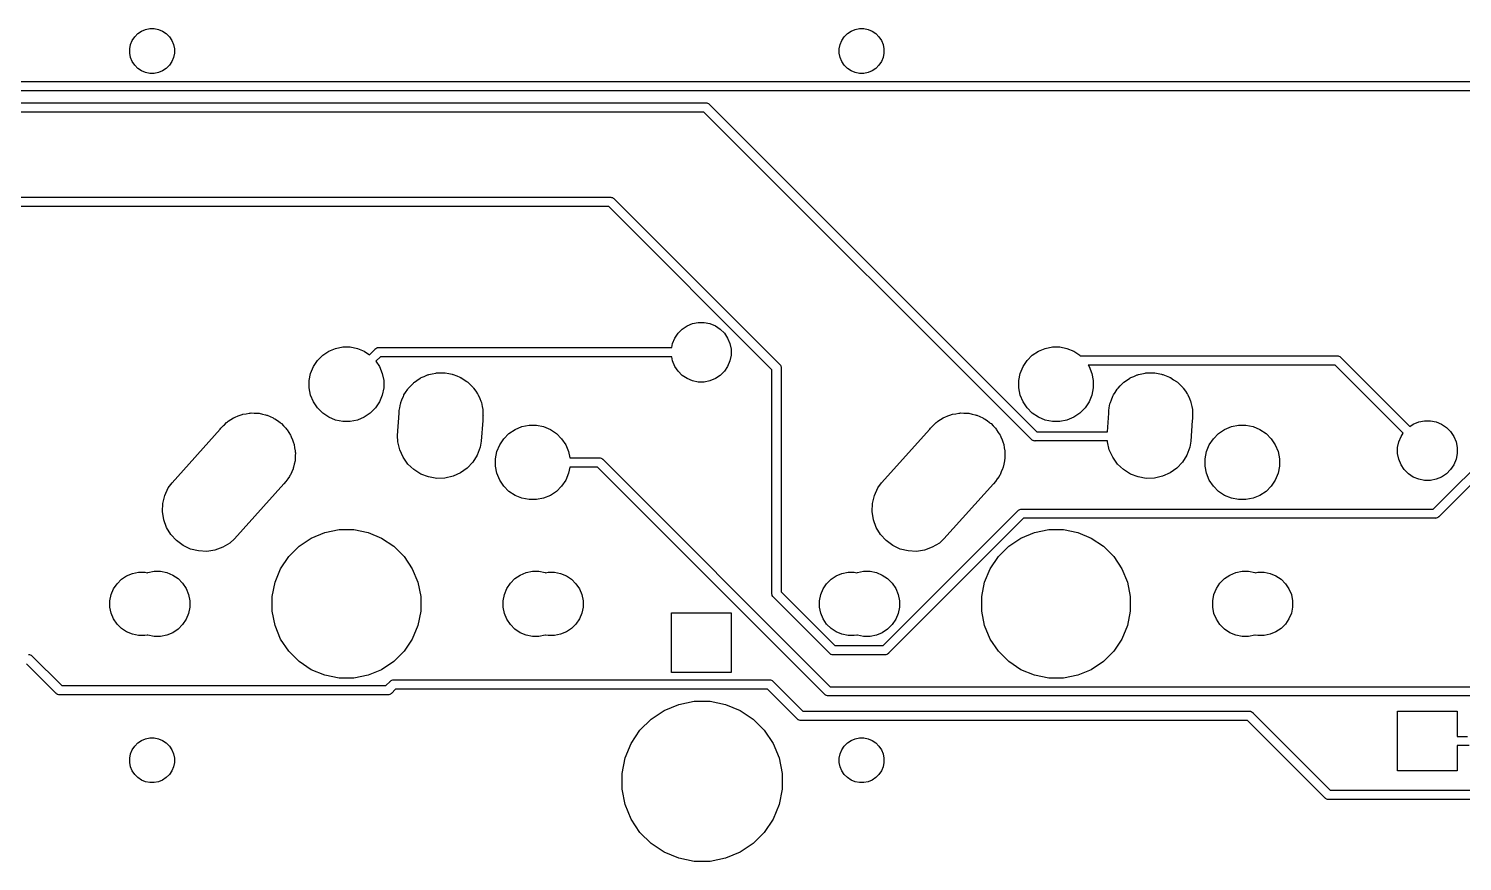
# Model space of a CAD drawing. Extents: x 53 to 306, y -113 to -55.
# Drawn here: x 186.73 to 225.22, y -111.69 to -89.33 of the extents above; entities that cross this region are included whole.
import ezdxf

# ---------------------------------------------------------------- set-up
doc = ezdxf.new("R2010")
doc.units = 0
doc.layers.add('BLACK', color=7, linetype='CONTINUOUS')

msp = doc.modelspace()

# ---------------------------------------------------------------- linework, layer by layer
at = {"layer": 'BLACK', "linetype": 'CONTINUOUS'}
for p, q in [((189.465, -89.75), (189.51, -89.6408)), ((189.51, -89.6408), (189.576, -89.5425)), ((189.576, -89.5425), (189.66, -89.459)), ((189.66, -89.459), (189.758, -89.3933)), ((189.758, -89.3933), (189.867, -89.3481)), ((189.867, -89.3481), (189.983, -89.325)), ((189.983, -89.325), (190.101, -89.325)), ((190.101, -89.325), (190.217, -89.3481)), ((190.217, -89.3481), (190.326, -89.3933)), ((190.326, -89.3933), (190.424, -89.459)), ((190.424, -89.459), (190.508, -89.5425)), ((190.508, -89.5425), (190.574, -89.6408)), ((190.574, -89.6408), (190.619, -89.75)), ((208.515, -89.75), (208.56, -89.6408)), ((208.56, -89.6408), (208.626, -89.5425)), ((208.626, -89.5425), (208.71, -89.459)), ((208.71, -89.459), (208.808, -89.3933)), ((208.808, -89.3933), (208.917, -89.3481)), ((208.917, -89.3481), (209.033, -89.325)), ((209.033, -89.325), (209.151, -89.325)), ((209.151, -89.325), (209.267, -89.3481)), ((209.267, -89.3481), (209.376, -89.3933)), ((209.376, -89.3933), (209.474, -89.459)), ((209.474, -89.459), (209.558, -89.5425)), ((209.558, -89.5425), (209.624, -89.6408)), ((209.624, -89.6408), (209.669, -89.75)), ((189.442, -89.8659), (189.465, -89.75)), ((189.442, -89.9841), (189.442, -89.8659)), ((189.465, -90.1), (189.442, -89.9841)), ((190.619, -89.75), (190.642, -89.8659)), ((190.642, -89.9841), (190.619, -90.1)), ((190.642, -89.8659), (190.642, -89.9841)), ((208.492, -89.8659), (208.515, -89.75)), ((208.492, -89.9841), (208.492, -89.8659)), ((208.515, -90.1), (208.492, -89.9841)), ((209.669, -89.75), (209.692, -89.8659)), ((209.692, -89.9841), (209.669, -90.1)), ((209.692, -89.8659), (209.692, -89.9841)), ((189.51, -90.2092), (189.465, -90.1)), ((189.576, -90.3075), (189.51, -90.2092)), ((189.66, -90.391), (189.576, -90.3075)), ((189.758, -90.4567), (189.66, -90.391)), ((190.424, -90.391), (190.326, -90.4567)), ((190.508, -90.3075), (190.424, -90.391)), ((190.574, -90.2092), (190.508, -90.3075)), ((190.619, -90.1), (190.574, -90.2092)), ((208.56, -90.2092), (208.515, -90.1)), ((208.626, -90.3075), (208.56, -90.2092)), ((208.71, -90.391), (208.626, -90.3075)), ((208.808, -90.4567), (208.71, -90.391)), ((209.474, -90.391), (209.376, -90.4567)), ((209.558, -90.3075), (209.474, -90.391)), ((209.624, -90.2092), (209.558, -90.3075)), ((209.669, -90.1), (209.624, -90.2092)), ((112.585, -90.7436), (238.955, -90.7436)), ((189.867, -90.5019), (189.758, -90.4567)), ((189.983, -90.525), (189.867, -90.5019)), ((190.101, -90.525), (189.983, -90.525)), ((190.217, -90.5019), (190.101, -90.525)), ((190.326, -90.4567), (190.217, -90.5019)), ((208.917, -90.5019), (208.808, -90.4567)), ((209.033, -90.525), (208.917, -90.5019)), ((209.151, -90.525), (209.033, -90.525)), ((209.267, -90.5019), (209.151, -90.525)), ((209.376, -90.4567), (209.267, -90.5019)), ((239.001, -90.9936), (112.54, -90.9936)), ((111.154, -91.315), (204.902, -91.315)), ((204.857, -91.565), (111.154, -91.565)), ((213.651, -100.359), (204.857, -91.565)), ((204.902, -91.315), (204.909, -91.3144)), ((204.909, -91.3144), (204.915, -91.315)), ((204.915, -91.315), (204.915, -91.315)), ((204.915, -91.315), (204.933, -91.3168)), ((204.933, -91.3168), (204.957, -91.324)), ((204.957, -91.324), (204.978, -91.3356)), ((204.978, -91.3356), (204.997, -91.3512)), ((204.997, -91.3512), (205.001, -91.356)), ((205.001, -91.356), (213.795, -100.15)), ((111.154, -93.855), (202.346, -93.855)), ((202.346, -93.855), (202.353, -93.8544)), ((202.353, -93.8544), (202.359, -93.855)), ((202.359, -93.855), (202.359, -93.855)), ((202.359, -93.855), (202.377, -93.8568)), ((202.377, -93.8568), (202.401, -93.864)), ((202.401, -93.864), (202.422, -93.8756)), ((202.422, -93.8756), (202.441, -93.8912)), ((202.441, -93.8912), (202.445, -93.896)), ((202.445, -93.896), (206.894, -98.3442)), ((202.301, -94.105), (111.154, -94.105)), ((206.685, -98.4887), (202.301, -94.105)), ((204.276, -97.3946), (204.407, -97.307)), ((204.407, -97.307), (204.553, -97.2467)), ((204.553, -97.2467), (204.707, -97.216)), ((204.707, -97.216), (204.865, -97.216)), ((204.865, -97.216), (205.019, -97.2467)), ((205.019, -97.2467), (205.165, -97.307)), ((205.165, -97.307), (205.296, -97.3946)), ((204.017, -97.7826), (204.077, -97.6371)), ((204.077, -97.6371), (204.165, -97.506)), ((204.165, -97.506), (204.276, -97.3946)), ((205.296, -97.3946), (205.407, -97.506)), ((205.407, -97.506), (205.495, -97.6371)), ((205.495, -97.6371), (205.555, -97.7826)), ((194.485, -98.2375), (194.625, -98.0982)), ((194.625, -98.0982), (194.788, -97.9888)), ((194.788, -97.9888), (194.97, -97.9134)), ((194.97, -97.9134), (195.164, -97.875)), ((195.164, -97.875), (195.36, -97.875)), ((195.36, -97.875), (195.554, -97.9134)), ((195.554, -97.9134), (195.736, -97.9888)), ((195.736, -97.9888), (195.877, -98.0832)), ((195.877, -98.0832), (196.028, -97.9319)), ((196.028, -97.9319), (196.032, -97.9272)), ((196.032, -97.9272), (196.037, -97.9233)), ((196.037, -97.9233), (196.051, -97.9116)), ((196.037, -97.9233), (196.037, -97.9233)), ((196.051, -97.9116), (196.073, -97.9)), ((196.051, -97.9116), (196.051, -97.9116)), ((196.051, -97.9116), (196.051, -97.9116)), ((196.173, -98.141), (196.054, -98.26)), ((196.073, -97.9), (196.096, -97.8928)), ((196.096, -97.8928), (196.115, -97.891)), ((196.115, -97.891), (196.121, -97.8904)), ((196.115, -97.891), (196.115, -97.891)), ((196.121, -97.8904), (196.127, -97.891)), ((196.127, -97.891), (203.995, -97.891)), ((203.995, -98.141), (196.173, -98.141)), ((203.995, -97.891), (204.017, -97.7826)), ((204.017, -98.2494), (203.995, -98.141)), ((205.555, -97.7826), (205.586, -97.9372)), ((205.586, -98.0948), (205.555, -98.2494)), ((205.586, -97.9372), (205.586, -98.0948)), ((213.535, -98.2375), (213.675, -98.0982)), ((213.675, -98.0982), (213.838, -97.9888)), ((213.838, -97.9888), (214.02, -97.9134)), ((214.02, -97.9134), (214.214, -97.875)), ((214.214, -97.875), (214.41, -97.875)), ((214.41, -97.875), (214.604, -97.9134)), ((214.604, -97.9134), (214.786, -97.9888)), ((214.786, -97.9888), (214.949, -98.0982)), ((214.949, -98.0982), (214.96, -98.1091)), ((214.96, -98.1091), (221.852, -98.1091)), ((221.852, -98.1091), (221.858, -98.1085)), ((221.858, -98.1085), (221.864, -98.1091)), ((221.864, -98.1091), (221.864, -98.1091)), ((221.864, -98.1091), (221.883, -98.1109)), ((221.883, -98.1109), (221.906, -98.1181)), ((221.906, -98.1181), (221.928, -98.1297)), ((221.928, -98.1297), (221.947, -98.1453)), ((221.947, -98.1453), (221.951, -98.1501)), ((194.3, -98.5833), (194.376, -98.4013)), ((194.376, -98.4013), (194.485, -98.2375)), ((196.054, -98.26), (196.148, -98.4013)), ((196.148, -98.4013), (196.224, -98.5833)), ((204.077, -98.3949), (204.017, -98.2494)), ((204.165, -98.526), (204.077, -98.3949)), ((204.276, -98.6374), (204.165, -98.526)), ((205.407, -98.526), (205.296, -98.6374)), ((205.495, -98.3949), (205.407, -98.526)), ((205.555, -98.2494), (205.495, -98.3949)), ((206.684, -104.497), (206.685, -98.4887)), ((206.894, -98.3442), (206.898, -98.3481)), ((206.898, -98.3481), (206.902, -98.3528)), ((206.902, -98.3528), (206.902, -98.3528)), ((206.902, -98.3528), (206.911, -98.3634)), ((206.911, -98.3634), (206.914, -98.3671)), ((206.914, -98.3671), (206.926, -98.3888)), ((206.926, -98.3888), (206.933, -98.4124)), ((206.933, -98.4124), (206.934, -98.4308)), ((206.934, -98.4308), (206.934, -98.4308)), ((206.934, -98.4308), (206.935, -98.4369)), ((206.935, -98.4369), (206.934, -98.443)), ((206.934, -98.443), (206.934, -104.452)), ((213.35, -98.5833), (213.426, -98.4013)), ((213.426, -98.4013), (213.535, -98.2375)), ((221.806, -98.3591), (215.17, -98.3591)), ((215.17, -98.3591), (215.198, -98.4013)), ((215.198, -98.4013), (215.274, -98.5833)), ((223.634, -100.187), (221.806, -98.3591)), ((221.951, -98.1501), (223.811, -100.01)), ((194.262, -98.7765), (194.3, -98.5833)), ((194.262, -98.9735), (194.262, -98.7765)), ((196.224, -98.5833), (196.262, -98.7765)), ((196.262, -98.7765), (196.262, -98.9735)), ((196.986, -98.9198), (197.058, -98.8431)), ((197.058, -98.8431), (197.074, -98.832)), ((197.074, -98.832), (197.085, -98.8212)), ((197.085, -98.8212), (197.155, -98.7744)), ((197.155, -98.7744), (197.239, -98.7145)), ((197.239, -98.7145), (197.256, -98.7068)), ((197.256, -98.7068), (197.269, -98.698)), ((197.269, -98.698), (197.349, -98.6649)), ((197.349, -98.6649), (197.441, -98.6236)), ((197.441, -98.6236), (197.459, -98.6195)), ((197.459, -98.6195), (197.474, -98.6132)), ((197.474, -98.6132), (197.562, -98.5958)), ((197.562, -98.5958), (197.657, -98.5738)), ((197.657, -98.5738), (197.675, -98.5733)), ((197.675, -98.5733), (197.691, -98.57)), ((197.691, -98.57), (197.784, -98.57)), ((197.784, -98.57), (197.878, -98.5671)), ((197.878, -98.5671), (197.895, -98.57)), ((197.895, -98.57), (197.913, -98.57)), ((197.913, -98.57), (198.006, -98.5886)), ((198.006, -98.5886), (198.097, -98.6038)), ((198.097, -98.6038), (198.113, -98.6097)), ((198.113, -98.6097), (198.13, -98.6132)), ((198.13, -98.6132), (198.221, -98.6509)), ((198.221, -98.6509), (198.304, -98.6824)), ((198.304, -98.6824), (198.318, -98.691)), ((198.318, -98.691), (198.335, -98.698)), ((198.335, -98.698), (198.419, -98.7542)), ((198.419, -98.7542), (198.492, -98.7999)), ((198.492, -98.7999), (198.503, -98.8107)), ((198.503, -98.8107), (198.519, -98.8212)), ((198.519, -98.8212), (198.592, -98.8944)), ((198.592, -98.8944), (198.653, -98.9518)), ((204.407, -98.725), (204.276, -98.6374)), ((204.553, -98.7853), (204.407, -98.725)), ((204.707, -98.816), (204.553, -98.7853)), ((204.865, -98.816), (204.707, -98.816)), ((205.019, -98.7853), (204.865, -98.816)), ((205.165, -98.725), (205.019, -98.7853)), ((205.296, -98.6374), (205.165, -98.725)), ((213.312, -98.7765), (213.35, -98.5833)), ((213.312, -98.9735), (213.312, -98.7765)), ((215.274, -98.5833), (215.312, -98.7765)), ((215.312, -98.7765), (215.312, -98.9735)), ((216.036, -98.9198), (216.108, -98.8431)), ((216.108, -98.8431), (216.124, -98.832)), ((216.124, -98.832), (216.135, -98.8212)), ((216.135, -98.8212), (216.205, -98.7744)), ((216.205, -98.7744), (216.289, -98.7145)), ((216.289, -98.7145), (216.306, -98.7068)), ((216.306, -98.7068), (216.319, -98.698)), ((216.319, -98.698), (216.399, -98.6649)), ((216.399, -98.6649), (216.491, -98.6236)), ((216.491, -98.6236), (216.509, -98.6195)), ((216.509, -98.6195), (216.524, -98.6132)), ((216.524, -98.6132), (216.612, -98.5958)), ((216.612, -98.5958), (216.707, -98.5738)), ((216.707, -98.5738), (216.725, -98.5733)), ((216.725, -98.5733), (216.741, -98.57)), ((216.741, -98.57), (216.834, -98.57)), ((216.834, -98.57), (216.928, -98.5671)), ((216.928, -98.5671), (216.945, -98.57)), ((216.945, -98.57), (216.963, -98.57)), ((216.963, -98.57), (217.056, -98.5886)), ((217.056, -98.5886), (217.147, -98.6038)), ((217.147, -98.6038), (217.163, -98.6097)), ((217.163, -98.6097), (217.18, -98.6132)), ((217.18, -98.6132), (217.271, -98.6509)), ((217.271, -98.6509), (217.354, -98.6824)), ((217.354, -98.6824), (217.368, -98.691)), ((217.368, -98.691), (217.385, -98.698)), ((217.385, -98.698), (217.469, -98.7542)), ((217.469, -98.7542), (217.542, -98.7999)), ((217.542, -98.7999), (217.553, -98.8107)), ((217.553, -98.8107), (217.569, -98.8212)), ((217.569, -98.8212), (217.642, -98.8944)), ((217.642, -98.8944), (217.703, -98.9518)), ((194.3, -99.1667), (194.262, -98.9735)), ((194.376, -99.3487), (194.3, -99.1667)), ((196.224, -99.1667), (196.148, -99.3487)), ((196.262, -98.9735), (196.224, -99.1667)), ((196.72, -99.3668), (196.751, -99.2936)), ((196.751, -99.2936), (196.789, -99.1923)), ((196.789, -99.1923), (196.799, -99.1756)), ((196.799, -99.1756), (196.805, -99.1621)), ((196.805, -99.1621), (196.85, -99.0952)), ((196.85, -99.0952), (196.907, -99.0045)), ((196.907, -99.0045), (196.92, -98.9903)), ((196.92, -98.9903), (196.928, -98.9779)), ((196.928, -98.9779), (196.986, -98.9198)), ((198.653, -98.9518), (198.662, -98.9643)), ((198.662, -98.9643), (198.676, -98.9779)), ((198.676, -98.9779), (198.735, -99.0657)), ((198.735, -99.0657), (198.782, -99.1323)), ((198.782, -99.1323), (198.788, -99.1459)), ((198.788, -99.1459), (198.799, -99.1621)), ((198.799, -99.1621), (198.84, -99.2613)), ((198.84, -99.2613), (198.873, -99.3344)), ((213.35, -99.1667), (213.312, -98.9735)), ((213.426, -99.3487), (213.35, -99.1667)), ((215.274, -99.1667), (215.198, -99.3487)), ((215.312, -98.9735), (215.274, -99.1667)), ((215.77, -99.3668), (215.801, -99.2936)), ((215.801, -99.2936), (215.839, -99.1923)), ((215.839, -99.1923), (215.849, -99.1756)), ((215.849, -99.1756), (215.855, -99.1621)), ((215.855, -99.1621), (215.9, -99.0952)), ((215.9, -99.0952), (215.957, -99.0045)), ((215.957, -99.0045), (215.97, -98.9903)), ((215.97, -98.9903), (215.978, -98.9779)), ((215.978, -98.9779), (216.036, -98.9198)), ((217.703, -98.9518), (217.712, -98.9643)), ((217.712, -98.9643), (217.726, -98.9779)), ((217.726, -98.9779), (217.785, -99.0657)), ((217.785, -99.0657), (217.832, -99.1323)), ((217.832, -99.1323), (217.838, -99.1459)), ((217.838, -99.1459), (217.849, -99.1621)), ((217.849, -99.1621), (217.89, -99.2613)), ((217.89, -99.2613), (217.923, -99.3344)), ((224.44, -102.227), (227.465, -99.2024)), ((192.458, -99.6884), (192.482, -99.6798)), ((192.482, -99.6798), (192.567, -99.6667)), ((192.567, -99.6667), (192.651, -99.65)), ((192.651, -99.65), (192.676, -99.65)), ((192.676, -99.65), (192.701, -99.6462)), ((192.701, -99.6462), (192.787, -99.65)), ((192.787, -99.65), (192.873, -99.65)), ((192.873, -99.65), (192.897, -99.6549)), ((192.897, -99.6549), (192.922, -99.656)), ((192.922, -99.656), (193.006, -99.6765)), ((193.006, -99.6765), (193.09, -99.6932)), ((194.485, -99.5125), (194.376, -99.3487)), ((194.625, -99.6518), (194.485, -99.5125)), ((194.788, -99.7612), (194.625, -99.6518)), ((195.899, -99.6518), (195.736, -99.7612)), ((196.039, -99.5125), (195.899, -99.6518)), ((196.148, -99.3487), (196.039, -99.5125)), ((196.636, -100.254), (196.677, -99.65)), ((196.677, -99.5842), (196.692, -99.507)), ((196.677, -99.65), (196.677, -99.5842)), ((196.692, -99.507), (196.71, -99.3995)), ((196.71, -99.3995), (196.717, -99.381)), ((196.717, -99.381), (196.72, -99.3668)), ((198.873, -99.3344), (198.876, -99.3486)), ((198.876, -99.3486), (198.884, -99.3668)), ((198.884, -99.3668), (198.905, -99.4732)), ((198.905, -99.4732), (198.923, -99.5503)), ((198.923, -99.5503), (198.923, -99.5647)), ((198.923, -99.5647), (198.927, -99.5842)), ((198.927, -99.5842), (198.927, -99.6933)), ((211.508, -99.6884), (211.532, -99.6798)), ((211.532, -99.6798), (211.617, -99.6667)), ((211.617, -99.6667), (211.701, -99.65)), ((211.701, -99.65), (211.726, -99.65)), ((211.726, -99.65), (211.751, -99.6462)), ((211.751, -99.6462), (211.837, -99.65)), ((211.837, -99.65), (211.923, -99.65)), ((211.923, -99.65), (211.947, -99.6549)), ((211.947, -99.6549), (211.972, -99.656)), ((211.972, -99.656), (212.056, -99.6765)), ((212.056, -99.6765), (212.14, -99.6932)), ((213.535, -99.5125), (213.426, -99.3487)), ((213.675, -99.6518), (213.535, -99.5125)), ((213.838, -99.7612), (213.675, -99.6518)), ((214.949, -99.6518), (214.786, -99.7612)), ((215.089, -99.5125), (214.949, -99.6518)), ((215.198, -99.3487), (215.089, -99.5125)), ((215.693, -100.15), (215.727, -99.65)), ((215.727, -99.5842), (215.742, -99.507)), ((215.727, -99.65), (215.727, -99.5842)), ((215.742, -99.507), (215.76, -99.3995)), ((215.76, -99.3995), (215.767, -99.381)), ((215.767, -99.381), (215.77, -99.3668)), ((217.923, -99.3344), (217.926, -99.3486)), ((217.926, -99.3486), (217.934, -99.3668)), ((217.934, -99.3668), (217.955, -99.4732)), ((217.955, -99.4732), (217.973, -99.5503)), ((217.973, -99.5503), (217.973, -99.5647)), ((217.973, -99.5647), (217.977, -99.5842)), ((217.977, -99.5842), (217.977, -99.6933)), ((227.61, -99.4115), (224.585, -102.436)), ((191.871, -100.083), (191.888, -100.058)), ((191.888, -100.058), (191.945, -100.001)), ((191.945, -100.001), (191.962, -99.9825)), ((191.962, -99.9825), (191.984, -99.9618)), ((191.984, -99.9618), (192.045, -99.9012)), ((192.045, -99.9012), (192.066, -99.8873)), ((192.066, -99.8873), (192.084, -99.8704)), ((192.084, -99.8704), (192.158, -99.8257)), ((192.158, -99.8257), (192.229, -99.778)), ((192.229, -99.778), (192.252, -99.7685)), ((192.252, -99.7685), (192.274, -99.7555)), ((192.274, -99.7555), (192.355, -99.7261)), ((192.355, -99.7261), (192.434, -99.6932)), ((192.434, -99.6932), (192.458, -99.6884)), ((193.09, -99.6932), (193.113, -99.7028)), ((193.113, -99.7028), (193.137, -99.7087)), ((193.137, -99.7087), (193.215, -99.7451)), ((193.215, -99.7451), (193.295, -99.778)), ((193.295, -99.778), (193.316, -99.7919)), ((193.316, -99.7919), (193.338, -99.8025)), ((193.338, -99.8025), (193.408, -99.8534)), ((193.408, -99.8534), (193.479, -99.9012)), ((193.479, -99.9012), (193.497, -99.9188)), ((193.497, -99.9188), (193.517, -99.9336)), ((193.517, -99.9336), (193.575, -99.997)), ((193.575, -99.997), (193.636, -100.058)), ((193.636, -100.058), (193.65, -100.079)), ((194.97, -99.8366), (194.788, -99.7612)), ((195.164, -99.875), (194.97, -99.8366)), ((195.36, -99.875), (195.164, -99.875)), ((195.554, -99.8366), (195.36, -99.875)), ((195.736, -99.7612), (195.554, -99.8366)), ((198.919, -99.8471), (198.881, -100.407)), ((198.927, -99.8058), (198.919, -99.8471)), ((198.927, -99.6933), (198.928, -99.7163)), ((198.928, -99.7163), (198.927, -99.7265)), ((198.927, -99.7265), (198.927, -99.8058)), ((199.788, -100.089), (199.97, -100.013)), ((199.97, -100.013), (200.164, -99.975)), ((200.164, -99.975), (200.36, -99.975)), ((200.36, -99.975), (200.554, -100.013)), ((200.554, -100.013), (200.736, -100.089)), ((210.921, -100.083), (210.938, -100.058)), ((210.938, -100.058), (210.995, -100.001)), ((210.995, -100.001), (211.012, -99.9825)), ((211.012, -99.9825), (211.034, -99.9618)), ((211.034, -99.9618), (211.095, -99.9012)), ((211.095, -99.9012), (211.116, -99.8873)), ((211.116, -99.8873), (211.134, -99.8704)), ((211.134, -99.8704), (211.208, -99.8257)), ((211.208, -99.8257), (211.279, -99.778)), ((211.279, -99.778), (211.302, -99.7685)), ((211.302, -99.7685), (211.324, -99.7555)), ((211.324, -99.7555), (211.405, -99.7261)), ((211.405, -99.7261), (211.484, -99.6932)), ((211.484, -99.6932), (211.508, -99.6884)), ((212.14, -99.6932), (212.163, -99.7028)), ((212.163, -99.7028), (212.187, -99.7087)), ((212.187, -99.7087), (212.265, -99.7451)), ((212.265, -99.7451), (212.345, -99.778)), ((212.345, -99.778), (212.366, -99.7919)), ((212.366, -99.7919), (212.388, -99.8025)), ((212.388, -99.8025), (212.458, -99.8534)), ((212.458, -99.8534), (212.529, -99.9012)), ((212.529, -99.9012), (212.547, -99.9188)), ((212.547, -99.9188), (212.567, -99.9336)), ((212.567, -99.9336), (212.625, -99.997)), ((212.625, -99.997), (212.686, -100.058)), ((212.686, -100.058), (212.7, -100.079)), ((214.02, -99.8366), (213.838, -99.7612)), ((214.214, -99.875), (214.02, -99.8366)), ((214.41, -99.875), (214.214, -99.875)), ((214.604, -99.8366), (214.41, -99.875)), ((214.786, -99.7612), (214.604, -99.8366)), ((217.969, -99.8471), (217.931, -100.407)), ((217.977, -99.8058), (217.969, -99.8471)), ((217.977, -99.6933), (217.978, -99.7163)), ((217.978, -99.7163), (217.977, -99.7265)), ((217.977, -99.7265), (217.977, -99.8058)), ((218.838, -100.089), (219.02, -100.013)), ((219.02, -100.013), (219.214, -99.975)), ((219.214, -99.975), (219.41, -99.975)), ((219.41, -99.975), (219.604, -100.013)), ((219.604, -100.013), (219.786, -100.089)), ((223.811, -100.01), (223.903, -99.949)), ((223.903, -99.949), (224.049, -99.8887)), ((224.049, -99.8887), (224.203, -99.858)), ((224.203, -99.858), (224.361, -99.858)), ((224.361, -99.858), (224.515, -99.8887)), ((224.515, -99.8887), (224.661, -99.949)), ((224.661, -99.949), (224.792, -100.037)), ((224.792, -100.037), (224.903, -100.148)), ((190.578, -101.525), (191.871, -100.083)), ((193.65, -100.079), (193.667, -100.097)), ((193.667, -100.097), (193.711, -100.171)), ((193.711, -100.171), (193.759, -100.242)), ((193.759, -100.242), (193.769, -100.265)), ((193.769, -100.265), (193.781, -100.287)), ((193.781, -100.287), (193.811, -100.367)), ((193.811, -100.367), (193.844, -100.447)), ((193.844, -100.447), (193.849, -100.471)), ((196.641, -100.42), (196.636, -100.254)), ((196.691, -100.636), (196.641, -100.42)), ((198.881, -100.407), (198.853, -100.57)), ((199.376, -100.501), (199.485, -100.338)), ((199.485, -100.338), (199.625, -100.198)), ((199.625, -100.198), (199.788, -100.089)), ((200.736, -100.089), (200.899, -100.198)), ((200.899, -100.198), (201.039, -100.338)), ((201.039, -100.338), (201.148, -100.501)), ((209.628, -101.525), (210.921, -100.083)), ((212.7, -100.079), (212.717, -100.097)), ((212.717, -100.097), (212.761, -100.171)), ((212.761, -100.171), (212.809, -100.242)), ((212.809, -100.242), (212.819, -100.265)), ((212.819, -100.265), (212.831, -100.287)), ((212.831, -100.287), (212.861, -100.367)), ((212.861, -100.367), (212.894, -100.447)), ((212.894, -100.447), (212.899, -100.471)), ((213.655, -100.364), (213.651, -100.359)), ((213.66, -100.368), (213.655, -100.364)), ((213.674, -100.379), (213.66, -100.368)), ((213.691, -100.389), (213.674, -100.379)), ((213.696, -100.391), (213.691, -100.389)), ((213.719, -100.398), (213.696, -100.391)), ((213.737, -100.4), (213.719, -100.398)), ((213.744, -100.401), (213.737, -100.4)), ((213.737, -100.4), (213.737, -100.4)), ((213.75, -100.4), (213.744, -100.401)), ((215.69, -100.4), (213.75, -100.4)), ((213.795, -100.15), (215.693, -100.15)), ((215.691, -100.42), (215.69, -100.4)), ((215.741, -100.636), (215.691, -100.42)), ((217.931, -100.407), (217.903, -100.57)), ((218.426, -100.501), (218.535, -100.338)), ((218.535, -100.338), (218.675, -100.198)), ((218.675, -100.198), (218.838, -100.089)), ((219.786, -100.089), (219.949, -100.198)), ((219.949, -100.198), (220.089, -100.338)), ((220.089, -100.338), (220.198, -100.501)), ((223.482, -100.579), (223.513, -100.425)), ((223.513, -100.425), (223.573, -100.279)), ((223.573, -100.279), (223.634, -100.187)), ((224.903, -100.148), (224.991, -100.279)), ((224.991, -100.279), (225.051, -100.425)), ((225.051, -100.425), (225.082, -100.579)), ((193.849, -100.471), (193.857, -100.495)), ((193.857, -100.495), (193.87, -100.58)), ((193.87, -100.58), (193.887, -100.664)), ((193.887, -100.664), (193.887, -100.689)), ((193.887, -100.689), (193.891, -100.714)), ((193.891, -100.714), (193.887, -100.8)), ((193.887, -100.8), (193.887, -100.886)), ((196.782, -100.838), (196.691, -100.636)), ((196.91, -101.018), (196.782, -100.838)), ((198.775, -100.778), (198.657, -100.966)), ((198.853, -100.57), (198.775, -100.778)), ((199.262, -100.877), (199.3, -100.683)), ((199.3, -100.683), (199.376, -100.501)), ((201.148, -100.501), (201.224, -100.683)), ((201.224, -100.683), (201.257, -100.85)), ((212.899, -100.471), (212.907, -100.495)), ((212.907, -100.495), (212.92, -100.58)), ((212.92, -100.58), (212.937, -100.664)), ((212.937, -100.664), (212.937, -100.689)), ((212.937, -100.689), (212.941, -100.714)), ((212.941, -100.714), (212.937, -100.8)), ((212.937, -100.8), (212.937, -100.886)), ((215.832, -100.838), (215.741, -100.636)), ((215.96, -101.018), (215.832, -100.838)), ((217.825, -100.778), (217.707, -100.966)), ((217.903, -100.57), (217.825, -100.778)), ((218.312, -100.877), (218.35, -100.683)), ((218.35, -100.683), (218.426, -100.501)), ((220.198, -100.501), (220.274, -100.683)), ((220.274, -100.683), (220.312, -100.877)), ((223.482, -100.737), (223.482, -100.579)), ((223.513, -100.891), (223.482, -100.737)), ((225.082, -100.737), (225.051, -100.891)), ((225.082, -100.579), (225.082, -100.737)), ((193.828, -101.15), (193.792, -101.228)), ((193.834, -101.126), (193.828, -101.15)), ((193.844, -101.103), (193.834, -101.126)), ((193.861, -101.019), (193.844, -101.103)), ((193.881, -100.935), (193.861, -101.019)), ((193.882, -100.91), (193.881, -100.935)), ((193.887, -100.886), (193.882, -100.91)), ((197.071, -101.17), (196.91, -101.018)), ((197.259, -101.288), (197.071, -101.17)), ((198.505, -101.127), (198.325, -101.255)), ((198.657, -100.966), (198.505, -101.127)), ((199.262, -101.073), (199.262, -100.877)), ((199.3, -101.267), (199.262, -101.073)), ((201.257, -101.1), (201.224, -101.267)), ((201.257, -100.85), (202.042, -100.85)), ((201.997, -101.1), (201.257, -101.1)), ((208.104, -107.208), (201.997, -101.1)), ((202.042, -100.85), (202.048, -100.849)), ((202.048, -100.849), (202.055, -100.85)), ((202.055, -100.85), (202.055, -100.85)), ((202.055, -100.85), (202.073, -100.852)), ((202.073, -100.852), (202.097, -100.859)), ((202.097, -100.859), (202.118, -100.871)), ((202.118, -100.871), (202.137, -100.886)), ((202.137, -100.886), (202.141, -100.891)), ((202.141, -100.891), (208.249, -106.999)), ((212.878, -101.15), (212.842, -101.228)), ((212.884, -101.126), (212.878, -101.15)), ((212.894, -101.103), (212.884, -101.126)), ((212.911, -101.019), (212.894, -101.103)), ((212.931, -100.935), (212.911, -101.019)), ((212.932, -100.91), (212.931, -100.935)), ((212.937, -100.886), (212.932, -100.91)), ((216.121, -101.17), (215.96, -101.018)), ((216.309, -101.288), (216.121, -101.17)), ((217.555, -101.127), (217.375, -101.255)), ((217.707, -100.966), (217.555, -101.127)), ((218.312, -101.073), (218.312, -100.877)), ((218.35, -101.267), (218.312, -101.073)), ((220.312, -101.073), (220.274, -101.267)), ((220.312, -100.877), (220.312, -101.073)), ((223.573, -101.037), (223.513, -100.891)), ((223.661, -101.168), (223.573, -101.037)), ((223.772, -101.279), (223.661, -101.168)), ((224.903, -101.168), (224.792, -101.279)), ((224.991, -101.037), (224.903, -101.168)), ((225.051, -100.891), (224.991, -101.037)), ((190.479, -101.659), (190.578, -101.525)), ((193.579, -101.549), (192.252, -103.027)), ((193.636, -101.492), (193.579, -101.549)), ((193.684, -101.42), (193.636, -101.492)), ((193.735, -101.351), (193.684, -101.42)), ((193.745, -101.329), (193.735, -101.351)), ((193.759, -101.308), (193.745, -101.329)), ((193.792, -101.228), (193.759, -101.308)), ((197.467, -101.366), (197.259, -101.288)), ((197.685, -101.403), (197.467, -101.366)), ((197.907, -101.396), (197.685, -101.403)), ((198.123, -101.346), (197.907, -101.396)), ((198.325, -101.255), (198.123, -101.346)), ((199.376, -101.449), (199.3, -101.267)), ((199.485, -101.612), (199.376, -101.449)), ((201.148, -101.449), (201.039, -101.612)), ((201.224, -101.267), (201.148, -101.449)), ((209.529, -101.659), (209.628, -101.525)), ((212.629, -101.549), (211.302, -103.027)), ((212.686, -101.492), (212.629, -101.549)), ((212.734, -101.42), (212.686, -101.492)), ((212.785, -101.351), (212.734, -101.42)), ((212.795, -101.329), (212.785, -101.351)), ((212.809, -101.308), (212.795, -101.329)), ((212.842, -101.228), (212.809, -101.308)), ((216.517, -101.366), (216.309, -101.288)), ((216.735, -101.403), (216.517, -101.366)), ((216.957, -101.396), (216.735, -101.403)), ((217.173, -101.346), (216.957, -101.396)), ((217.375, -101.255), (217.173, -101.346)), ((218.426, -101.449), (218.35, -101.267)), ((218.535, -101.612), (218.426, -101.449)), ((220.198, -101.449), (220.089, -101.612)), ((220.274, -101.267), (220.198, -101.449)), ((223.903, -101.367), (223.772, -101.279)), ((224.049, -101.427), (223.903, -101.367)), ((224.203, -101.458), (224.049, -101.427)), ((224.361, -101.458), (224.203, -101.458)), ((224.515, -101.427), (224.361, -101.458)), ((224.661, -101.367), (224.515, -101.427)), ((224.792, -101.279), (224.661, -101.367)), ((190.333, -102.075), (190.386, -101.86)), ((190.386, -101.86), (190.479, -101.659)), ((199.625, -101.752), (199.485, -101.612)), ((199.788, -101.861), (199.625, -101.752)), ((199.97, -101.937), (199.788, -101.861)), ((200.164, -101.975), (199.97, -101.937)), ((200.36, -101.975), (200.164, -101.975)), ((200.554, -101.937), (200.36, -101.975)), ((200.736, -101.861), (200.554, -101.937)), ((200.899, -101.752), (200.736, -101.861)), ((201.039, -101.612), (200.899, -101.752)), ((209.383, -102.075), (209.436, -101.86)), ((209.436, -101.86), (209.529, -101.659)), ((218.675, -101.752), (218.535, -101.612)), ((218.838, -101.861), (218.675, -101.752)), ((219.02, -101.937), (218.838, -101.861)), ((219.214, -101.975), (219.02, -101.937)), ((219.41, -101.975), (219.214, -101.975)), ((219.604, -101.937), (219.41, -101.975)), ((219.786, -101.861), (219.604, -101.937)), ((219.949, -101.752), (219.786, -101.861)), ((220.089, -101.612), (219.949, -101.752)), ((190.323, -102.296), (190.333, -102.075)), ((190.357, -102.515), (190.323, -102.296)), ((209.373, -102.296), (209.383, -102.075)), ((209.407, -102.515), (209.373, -102.296)), ((209.669, -105.894), (213.295, -102.268)), ((213.295, -102.268), (213.299, -102.263)), ((213.299, -102.263), (213.304, -102.26)), ((213.304, -102.26), (213.318, -102.248)), ((213.304, -102.26), (213.304, -102.26)), ((213.318, -102.248), (213.34, -102.236)), ((213.318, -102.248), (213.318, -102.248)), ((213.318, -102.248), (213.318, -102.248)), ((213.34, -102.236), (213.363, -102.229)), ((213.363, -102.229), (213.382, -102.227)), ((213.382, -102.227), (213.382, -102.227)), ((213.382, -102.227), (213.388, -102.227)), ((213.388, -102.227), (213.394, -102.227)), ((213.394, -102.227), (224.44, -102.227)), ((190.433, -102.723), (190.357, -102.515)), ((190.547, -102.913), (190.433, -102.723)), ((209.483, -102.723), (209.407, -102.515)), ((209.597, -102.913), (209.483, -102.723)), ((213.44, -102.477), (209.814, -106.103)), ((224.486, -102.477), (213.44, -102.477)), ((224.492, -102.478), (224.486, -102.477)), ((224.498, -102.477), (224.492, -102.478)), ((224.517, -102.475), (224.498, -102.477)), ((224.498, -102.477), (224.498, -102.477)), ((224.54, -102.468), (224.517, -102.475)), ((224.562, -102.457), (224.54, -102.468)), ((224.581, -102.441), (224.562, -102.457)), ((224.585, -102.436), (224.581, -102.441)), ((190.697, -103.076), (190.547, -102.913)), ((190.876, -103.208), (190.697, -103.076)), ((192.13, -103.14), (191.94, -103.254)), ((192.252, -103.027), (192.13, -103.14)), ((193.991, -103.226), (194.318, -103.008)), ((194.318, -103.008), (194.68, -102.858)), ((194.68, -102.858), (195.066, -102.781)), ((195.066, -102.781), (195.458, -102.781)), ((195.458, -102.781), (195.844, -102.858)), ((195.844, -102.858), (196.206, -103.008)), ((196.206, -103.008), (196.533, -103.226)), ((209.747, -103.076), (209.597, -102.913)), ((209.926, -103.208), (209.747, -103.076)), ((211.18, -103.14), (210.99, -103.254)), ((211.302, -103.027), (211.18, -103.14)), ((213.041, -103.226), (213.368, -103.008)), ((213.368, -103.008), (213.73, -102.858)), ((213.73, -102.858), (214.116, -102.781)), ((214.116, -102.781), (214.508, -102.781)), ((214.508, -102.781), (214.894, -102.858)), ((214.894, -102.858), (215.256, -103.008)), ((215.256, -103.008), (215.583, -103.226)), ((191.077, -103.301), (190.876, -103.208)), ((191.292, -103.354), (191.077, -103.301)), ((191.513, -103.364), (191.292, -103.354)), ((191.732, -103.33), (191.513, -103.364)), ((191.94, -103.254), (191.732, -103.33)), ((193.495, -103.831), (193.713, -103.504)), ((193.713, -103.504), (193.991, -103.226)), ((196.533, -103.226), (196.811, -103.504)), ((196.811, -103.504), (197.029, -103.831)), ((210.127, -103.301), (209.926, -103.208)), ((210.342, -103.354), (210.127, -103.301)), ((210.563, -103.364), (210.342, -103.354)), ((210.782, -103.33), (210.563, -103.364)), ((210.99, -103.254), (210.782, -103.33)), ((212.545, -103.831), (212.763, -103.504)), ((212.763, -103.504), (213.041, -103.226)), ((215.583, -103.226), (215.861, -103.504)), ((215.861, -103.504), (216.079, -103.831)), ((189.927, -103.934), (190.096, -103.9)), ((190.096, -103.9), (190.268, -103.9)), ((190.268, -103.9), (190.437, -103.934)), ((193.345, -104.193), (193.495, -103.831)), ((197.029, -103.831), (197.179, -104.193)), ((200.087, -103.934), (200.256, -103.9)), ((200.256, -103.9), (200.428, -103.9)), ((200.428, -103.9), (200.597, -103.934)), ((208.977, -103.934), (209.146, -103.9)), ((209.146, -103.9), (209.318, -103.9)), ((209.318, -103.9), (209.487, -103.934)), ((212.395, -104.193), (212.545, -103.831)), ((216.079, -103.831), (216.229, -104.193)), ((219.137, -103.934), (219.306, -103.9)), ((219.306, -103.9), (219.478, -103.9)), ((219.478, -103.9), (219.647, -103.934)), ((189.009, -104.372), (189.102, -104.233)), ((189.102, -104.233), (189.22, -104.115)), ((189.22, -104.115), (189.359, -104.022)), ((189.359, -104.022), (189.514, -103.958)), ((189.514, -103.958), (189.678, -103.925)), ((189.678, -103.925), (189.846, -103.925)), ((189.846, -103.925), (189.915, -103.939)), ((189.915, -103.939), (189.927, -103.934)), ((190.437, -103.934), (190.596, -104)), ((190.596, -104), (190.74, -104.095)), ((190.74, -104.095), (190.862, -104.217)), ((190.862, -104.217), (190.957, -104.361)), ((193.268, -104.579), (193.345, -104.193)), ((197.179, -104.193), (197.256, -104.579)), ((199.567, -104.361), (199.662, -104.217)), ((199.662, -104.217), (199.784, -104.095)), ((199.784, -104.095), (199.928, -104)), ((199.928, -104), (200.087, -103.934)), ((200.597, -103.934), (200.609, -103.939)), ((200.609, -103.939), (200.678, -103.925)), ((200.678, -103.925), (200.846, -103.925)), ((200.846, -103.925), (201.01, -103.958)), ((201.01, -103.958), (201.165, -104.022)), ((201.165, -104.022), (201.304, -104.115)), ((201.304, -104.115), (201.422, -104.233)), ((201.422, -104.233), (201.515, -104.372)), ((208.059, -104.372), (208.152, -104.233)), ((208.152, -104.233), (208.27, -104.115)), ((208.27, -104.115), (208.409, -104.022)), ((208.409, -104.022), (208.564, -103.958)), ((208.564, -103.958), (208.728, -103.925)), ((208.728, -103.925), (208.896, -103.925)), ((208.896, -103.925), (208.965, -103.939)), ((208.965, -103.939), (208.977, -103.934)), ((209.487, -103.934), (209.646, -104)), ((209.646, -104), (209.79, -104.095)), ((209.79, -104.095), (209.912, -104.217)), ((209.912, -104.217), (210.007, -104.361)), ((212.318, -104.579), (212.395, -104.193)), ((216.229, -104.193), (216.306, -104.579)), ((218.617, -104.361), (218.712, -104.217)), ((218.712, -104.217), (218.834, -104.095)), ((218.834, -104.095), (218.978, -104)), ((218.978, -104), (219.137, -103.934)), ((219.647, -103.934), (219.659, -103.939)), ((219.659, -103.939), (219.728, -103.925)), ((219.728, -103.925), (219.896, -103.925)), ((219.896, -103.925), (220.06, -103.958)), ((220.06, -103.958), (220.215, -104.022)), ((220.215, -104.022), (220.354, -104.115)), ((220.354, -104.115), (220.472, -104.233)), ((220.472, -104.233), (220.565, -104.372)), ((188.912, -104.691), (188.945, -104.527)), ((188.945, -104.527), (189.009, -104.372)), ((190.957, -104.361), (191.023, -104.52)), ((191.023, -104.52), (191.057, -104.689)), ((191.057, -104.689), (191.057, -104.861)), ((193.268, -104.971), (193.268, -104.579)), ((197.256, -104.579), (197.256, -104.971)), ((199.467, -104.689), (199.501, -104.52)), ((199.467, -104.861), (199.467, -104.689)), ((199.501, -104.52), (199.567, -104.361)), ((201.515, -104.372), (201.579, -104.527)), ((201.579, -104.527), (201.612, -104.691)), ((206.684, -104.503), (206.684, -104.497)), ((206.684, -104.51), (206.684, -104.503)), ((206.686, -104.528), (206.684, -104.51)), ((206.684, -104.51), (206.684, -104.51)), ((206.693, -104.552), (206.686, -104.528)), ((206.705, -104.573), (206.693, -104.552)), ((206.721, -104.592), (206.705, -104.573)), ((206.725, -104.596), (206.721, -104.592)), ((208.232, -106.103), (206.725, -104.596)), ((206.934, -104.452), (208.377, -105.894)), ((207.962, -104.691), (207.995, -104.527)), ((207.995, -104.527), (208.059, -104.372)), ((210.007, -104.361), (210.073, -104.52)), ((210.073, -104.52), (210.107, -104.689)), ((210.107, -104.689), (210.107, -104.861)), ((212.318, -104.971), (212.318, -104.579)), ((216.306, -104.579), (216.306, -104.971)), ((218.517, -104.689), (218.551, -104.52)), ((218.517, -104.861), (218.517, -104.689)), ((218.551, -104.52), (218.617, -104.361)), ((220.565, -104.372), (220.629, -104.527)), ((220.629, -104.527), (220.662, -104.691)), ((188.912, -104.859), (188.912, -104.691)), ((188.945, -105.023), (188.912, -104.859)), ((189.009, -105.178), (188.945, -105.023)), ((191.023, -105.03), (190.957, -105.189)), ((191.057, -104.861), (191.023, -105.03)), ((193.345, -105.357), (193.268, -104.971)), ((197.256, -104.971), (197.179, -105.357)), ((199.501, -105.03), (199.467, -104.861)), ((199.567, -105.189), (199.501, -105.03)), ((201.579, -105.023), (201.515, -105.178)), ((201.612, -104.859), (201.579, -105.023)), ((201.612, -104.691), (201.612, -104.859)), ((203.986, -106.616), (203.986, -105.016)), ((203.986, -105.016), (205.586, -105.016)), ((205.586, -105.016), (205.586, -106.616)), ((207.962, -104.859), (207.962, -104.691)), ((207.995, -105.023), (207.962, -104.859)), ((208.059, -105.178), (207.995, -105.023)), ((210.073, -105.03), (210.007, -105.189)), ((210.107, -104.861), (210.073, -105.03)), ((212.395, -105.357), (212.318, -104.971)), ((216.306, -104.971), (216.229, -105.357)), ((218.551, -105.03), (218.517, -104.861)), ((218.617, -105.189), (218.551, -105.03)), ((220.629, -105.023), (220.565, -105.178)), ((220.662, -104.859), (220.629, -105.023)), ((220.662, -104.691), (220.662, -104.859)), ((189.102, -105.317), (189.009, -105.178)), ((189.22, -105.435), (189.102, -105.317)), ((189.359, -105.528), (189.22, -105.435)), ((190.74, -105.455), (190.596, -105.55)), ((190.862, -105.333), (190.74, -105.455)), ((190.957, -105.189), (190.862, -105.333)), ((193.495, -105.719), (193.345, -105.357)), ((197.179, -105.357), (197.029, -105.719)), ((199.662, -105.333), (199.567, -105.189)), ((199.784, -105.455), (199.662, -105.333)), ((199.928, -105.55), (199.784, -105.455)), ((201.304, -105.435), (201.165, -105.528)), ((201.422, -105.317), (201.304, -105.435)), ((201.515, -105.178), (201.422, -105.317)), ((208.152, -105.317), (208.059, -105.178)), ((208.27, -105.435), (208.152, -105.317)), ((208.409, -105.528), (208.27, -105.435)), ((209.79, -105.455), (209.646, -105.55)), ((209.912, -105.333), (209.79, -105.455)), ((210.007, -105.189), (209.912, -105.333)), ((212.545, -105.719), (212.395, -105.357)), ((216.229, -105.357), (216.079, -105.719)), ((218.712, -105.333), (218.617, -105.189)), ((218.834, -105.455), (218.712, -105.333)), ((218.978, -105.55), (218.834, -105.455)), ((220.354, -105.435), (220.215, -105.528)), ((220.472, -105.317), (220.354, -105.435)), ((220.565, -105.178), (220.472, -105.317)), ((189.514, -105.592), (189.359, -105.528)), ((189.678, -105.625), (189.514, -105.592)), ((189.846, -105.625), (189.678, -105.625)), ((189.915, -105.611), (189.846, -105.625)), ((189.927, -105.616), (189.915, -105.611)), ((190.096, -105.65), (189.927, -105.616)), ((190.268, -105.65), (190.096, -105.65)), ((190.437, -105.616), (190.268, -105.65)), ((190.596, -105.55), (190.437, -105.616)), ((193.713, -106.046), (193.495, -105.719)), ((197.029, -105.719), (196.811, -106.046)), ((200.087, -105.616), (199.928, -105.55)), ((200.256, -105.65), (200.087, -105.616)), ((200.428, -105.65), (200.256, -105.65)), ((200.597, -105.616), (200.428, -105.65)), ((200.609, -105.611), (200.597, -105.616)), ((200.678, -105.625), (200.609, -105.611)), ((200.846, -105.625), (200.678, -105.625)), ((201.01, -105.592), (200.846, -105.625)), ((201.165, -105.528), (201.01, -105.592)), ((208.564, -105.592), (208.409, -105.528)), ((208.728, -105.625), (208.564, -105.592)), ((208.896, -105.625), (208.728, -105.625)), ((208.965, -105.611), (208.896, -105.625)), ((208.977, -105.616), (208.965, -105.611)), ((209.146, -105.65), (208.977, -105.616)), ((209.318, -105.65), (209.146, -105.65)), ((209.487, -105.616), (209.318, -105.65)), ((209.646, -105.55), (209.487, -105.616)), ((212.763, -106.046), (212.545, -105.719)), ((216.079, -105.719), (215.861, -106.046)), ((219.137, -105.616), (218.978, -105.55)), ((219.306, -105.65), (219.137, -105.616)), ((219.478, -105.65), (219.306, -105.65)), ((219.647, -105.616), (219.478, -105.65)), ((219.659, -105.611), (219.647, -105.616)), ((219.728, -105.625), (219.659, -105.611)), ((219.896, -105.625), (219.728, -105.625)), ((220.06, -105.592), (219.896, -105.625)), ((220.215, -105.528), (220.06, -105.592)), ((186.726, -106.13), (186.732, -106.131)), ((186.732, -106.131), (186.732, -106.131)), ((186.732, -106.131), (186.751, -106.133)), ((186.751, -106.133), (186.774, -106.14)), ((186.774, -106.14), (186.796, -106.152)), ((186.796, -106.152), (186.815, -106.167)), ((186.815, -106.167), (186.819, -106.172)), ((186.819, -106.172), (187.616, -106.969)), ((193.991, -106.324), (193.713, -106.046)), ((196.811, -106.046), (196.533, -106.324)), ((208.236, -106.108), (208.232, -106.103)), ((208.241, -106.112), (208.236, -106.108)), ((208.255, -106.124), (208.241, -106.112)), ((208.241, -106.112), (208.241, -106.112)), ((208.268, -106.13), (208.255, -106.124)), ((208.277, -106.135), (208.268, -106.13)), ((208.301, -106.142), (208.277, -106.135)), ((208.319, -106.144), (208.301, -106.142)), ((208.325, -106.145), (208.319, -106.144)), ((208.319, -106.144), (208.319, -106.144)), ((208.331, -106.144), (208.325, -106.145)), ((209.715, -106.144), (208.331, -106.144)), ((208.377, -105.894), (209.669, -105.894)), ((209.721, -106.145), (209.715, -106.144)), ((209.727, -106.144), (209.721, -106.145)), ((209.746, -106.142), (209.727, -106.144)), ((209.727, -106.144), (209.727, -106.144)), ((209.769, -106.135), (209.746, -106.142)), ((209.791, -106.124), (209.769, -106.135)), ((209.81, -106.108), (209.791, -106.124)), ((209.814, -106.103), (209.81, -106.108)), ((213.041, -106.324), (212.763, -106.046)), ((215.861, -106.046), (215.583, -106.324)), ((187.471, -107.178), (186.674, -106.381)), ((194.318, -106.542), (193.991, -106.324)), ((194.68, -106.692), (194.318, -106.542)), ((196.206, -106.542), (195.844, -106.692)), ((196.533, -106.324), (196.206, -106.542)), ((213.368, -106.542), (213.041, -106.324)), ((213.73, -106.692), (213.368, -106.542)), ((215.256, -106.542), (214.894, -106.692)), ((215.583, -106.324), (215.256, -106.542)), ((187.616, -106.969), (196.323, -106.969)), ((195.066, -106.769), (194.68, -106.692)), ((195.458, -106.769), (195.066, -106.769)), ((195.844, -106.692), (195.458, -106.769)), ((196.323, -106.969), (196.435, -106.857)), ((196.435, -106.857), (196.439, -106.852)), ((196.439, -106.852), (196.444, -106.848)), ((196.444, -106.848), (196.458, -106.837)), ((196.444, -106.848), (196.444, -106.848)), ((196.458, -106.837), (196.48, -106.825)), ((196.458, -106.837), (196.458, -106.837)), ((196.458, -106.837), (196.458, -106.837)), ((196.48, -106.825), (196.503, -106.818)), ((196.503, -106.818), (196.522, -106.816)), ((196.522, -106.816), (196.528, -106.815)), ((196.522, -106.816), (196.522, -106.816)), ((196.528, -106.815), (196.534, -106.816)), ((196.534, -106.816), (206.615, -106.816)), ((205.586, -106.616), (203.986, -106.616)), ((206.615, -106.816), (206.621, -106.815)), ((206.621, -106.815), (206.627, -106.816)), ((206.627, -106.816), (206.627, -106.816)), ((206.627, -106.816), (206.646, -106.818)), ((206.646, -106.818), (206.669, -106.825)), ((206.669, -106.825), (206.691, -106.837)), ((206.691, -106.837), (206.71, -106.852)), ((206.71, -106.852), (206.714, -106.857)), ((206.714, -106.857), (207.515, -107.658)), ((208.249, -106.999), (237.739, -106.999)), ((214.116, -106.769), (213.73, -106.692)), ((214.508, -106.769), (214.116, -106.769)), ((214.894, -106.692), (214.508, -106.769)), ((187.475, -107.183), (187.471, -107.178)), ((187.48, -107.187), (187.475, -107.183)), ((187.494, -107.198), (187.48, -107.187)), ((187.507, -107.205), (187.494, -107.198)), ((187.516, -107.21), (187.507, -107.205)), ((187.539, -107.217), (187.516, -107.21)), ((187.558, -107.219), (187.539, -107.217)), ((187.564, -107.22), (187.558, -107.219)), ((187.558, -107.219), (187.558, -107.219)), ((187.57, -107.219), (187.564, -107.22)), ((196.369, -107.219), (187.57, -107.219)), ((196.375, -107.22), (196.369, -107.219)), ((196.381, -107.219), (196.375, -107.22)), ((196.4, -107.217), (196.381, -107.219)), ((196.381, -107.219), (196.381, -107.219)), ((196.423, -107.21), (196.4, -107.217)), ((196.445, -107.198), (196.423, -107.21)), ((196.464, -107.183), (196.445, -107.198)), ((196.468, -107.178), (196.464, -107.183)), ((196.58, -107.066), (196.468, -107.178)), ((206.569, -107.066), (196.58, -107.066)), ((207.37, -107.867), (206.569, -107.066)), ((208.108, -107.212), (208.104, -107.208)), ((208.113, -107.216), (208.108, -107.212)), ((208.125, -107.226), (208.113, -107.216)), ((208.113, -107.216), (208.113, -107.216)), ((208.127, -107.228), (208.125, -107.226)), ((208.149, -107.24), (208.127, -107.228)), ((208.173, -107.247), (208.149, -107.24)), ((208.191, -107.249), (208.173, -107.247)), ((208.197, -107.249), (208.191, -107.249)), ((208.191, -107.249), (208.191, -107.249)), ((208.203, -107.249), (208.197, -107.249)), ((237.785, -107.249), (208.203, -107.249)), ((203.439, -107.87), (203.792, -107.635)), ((203.792, -107.635), (204.183, -107.473)), ((204.183, -107.473), (204.598, -107.39)), ((204.598, -107.39), (205.022, -107.39)), ((205.022, -107.39), (205.437, -107.473)), ((205.437, -107.473), (205.828, -107.635)), ((205.828, -107.635), (206.181, -107.87)), ((207.515, -107.658), (219.497, -107.658)), ((219.497, -107.658), (219.503, -107.658)), ((219.503, -107.658), (219.509, -107.658)), ((219.509, -107.658), (219.509, -107.658)), ((219.509, -107.658), (219.528, -107.66)), ((219.528, -107.66), (219.551, -107.667)), ((219.551, -107.667), (219.573, -107.679)), ((219.573, -107.679), (219.592, -107.694)), ((219.592, -107.694), (219.596, -107.699)), ((219.596, -107.699), (221.673, -109.777)), ((223.482, -109.258), (223.482, -107.658)), ((223.482, -107.658), (225.082, -107.658)), ((225.082, -107.658), (225.082, -108.333)), ((203.14, -108.169), (203.439, -107.87)), ((206.181, -107.87), (206.48, -108.169)), ((207.374, -107.872), (207.37, -107.867)), ((207.379, -107.876), (207.374, -107.872)), ((207.391, -107.886), (207.379, -107.876)), ((207.379, -107.876), (207.379, -107.876)), ((207.393, -107.888), (207.391, -107.886)), ((207.415, -107.899), (207.393, -107.888)), ((207.439, -107.906), (207.415, -107.899)), ((207.457, -107.908), (207.439, -107.906)), ((207.463, -107.909), (207.457, -107.908)), ((207.457, -107.908), (207.457, -107.908)), ((207.469, -107.908), (207.463, -107.909)), ((219.451, -107.908), (207.469, -107.908)), ((221.529, -109.986), (219.451, -107.908)), ((189.576, -108.593), (189.66, -108.509)), ((189.66, -108.509), (189.758, -108.443)), ((189.758, -108.443), (189.867, -108.398)), ((189.867, -108.398), (189.983, -108.375)), ((189.983, -108.375), (190.101, -108.375)), ((190.101, -108.375), (190.217, -108.398)), ((190.217, -108.398), (190.326, -108.443)), ((190.326, -108.443), (190.424, -108.509)), ((190.424, -108.509), (190.508, -108.593)), ((202.743, -108.913), (202.905, -108.522)), ((202.905, -108.522), (203.14, -108.169)), ((206.48, -108.169), (206.715, -108.522)), ((206.715, -108.522), (206.877, -108.913)), ((208.626, -108.593), (208.71, -108.509)), ((208.71, -108.509), (208.808, -108.443)), ((208.808, -108.443), (208.917, -108.398)), ((208.917, -108.398), (209.033, -108.375)), ((209.033, -108.375), (209.151, -108.375)), ((209.151, -108.375), (209.267, -108.398)), ((209.267, -108.398), (209.376, -108.443)), ((209.376, -108.443), (209.474, -108.509)), ((209.474, -108.509), (209.558, -108.593)), ((225.082, -108.333), (225.356, -108.333)), ((189.442, -108.916), (189.465, -108.8)), ((189.442, -109.034), (189.442, -108.916)), ((189.465, -108.8), (189.51, -108.691)), ((189.51, -108.691), (189.576, -108.593)), ((190.508, -108.593), (190.574, -108.691)), ((190.574, -108.691), (190.619, -108.8)), ((190.619, -108.8), (190.642, -108.916)), ((190.642, -108.916), (190.642, -109.034)), ((202.66, -109.328), (202.743, -108.913)), ((206.877, -108.913), (206.96, -109.328)), ((208.492, -108.916), (208.515, -108.8)), ((208.492, -109.034), (208.492, -108.916)), ((208.515, -108.8), (208.56, -108.691)), ((208.56, -108.691), (208.626, -108.593)), ((209.558, -108.593), (209.624, -108.691)), ((209.624, -108.691), (209.669, -108.8)), ((209.669, -108.8), (209.692, -108.916)), ((209.692, -108.916), (209.692, -109.034)), ((225.401, -108.583), (225.082, -108.583)), ((225.082, -108.583), (225.082, -109.258)), ((189.465, -109.15), (189.442, -109.034)), ((189.51, -109.259), (189.465, -109.15)), ((189.576, -109.357), (189.51, -109.259)), ((190.574, -109.259), (190.508, -109.357)), ((190.619, -109.15), (190.574, -109.259)), ((190.642, -109.034), (190.619, -109.15)), ((208.515, -109.15), (208.492, -109.034)), ((208.56, -109.259), (208.515, -109.15)), ((208.626, -109.357), (208.56, -109.259)), ((209.624, -109.259), (209.558, -109.357)), ((209.669, -109.15), (209.624, -109.259)), ((209.692, -109.034), (209.669, -109.15)), ((225.082, -109.258), (223.482, -109.258)), ((189.66, -109.441), (189.576, -109.357)), ((189.758, -109.507), (189.66, -109.441)), ((189.867, -109.552), (189.758, -109.507)), ((189.983, -109.575), (189.867, -109.552)), ((190.101, -109.575), (189.983, -109.575)), ((190.217, -109.552), (190.101, -109.575)), ((190.326, -109.507), (190.217, -109.552)), ((190.424, -109.441), (190.326, -109.507)), ((190.508, -109.357), (190.424, -109.441)), ((202.66, -109.752), (202.66, -109.328)), ((206.96, -109.328), (206.96, -109.752)), ((208.71, -109.441), (208.626, -109.357)), ((208.808, -109.507), (208.71, -109.441)), ((208.917, -109.552), (208.808, -109.507)), ((209.033, -109.575), (208.917, -109.552)), ((209.151, -109.575), (209.033, -109.575)), ((209.267, -109.552), (209.151, -109.575)), ((209.376, -109.507), (209.267, -109.552)), ((209.474, -109.441), (209.376, -109.507)), ((209.558, -109.357), (209.474, -109.441)), ((202.743, -110.167), (202.66, -109.752)), ((206.96, -109.752), (206.877, -110.167)), ((221.533, -109.991), (221.529, -109.986)), ((221.538, -109.994), (221.533, -109.991)), ((221.544, -110), (221.538, -109.994)), ((221.538, -109.994), (221.538, -109.994)), ((221.552, -110.006), (221.544, -110)), ((221.574, -110.018), (221.552, -110.006)), ((221.597, -110.025), (221.574, -110.018)), ((221.615, -110.027), (221.597, -110.025)), ((221.622, -110.027), (221.615, -110.027)), ((221.615, -110.027), (221.615, -110.027)), ((221.628, -110.027), (221.622, -110.027)), ((266.149, -110.027), (221.628, -110.027)), ((221.673, -109.777), (266.104, -109.777)), ((202.905, -110.558), (202.743, -110.167)), ((206.877, -110.167), (206.715, -110.558)), ((203.14, -110.911), (202.905, -110.558)), ((206.715, -110.558), (206.48, -110.911)), ((203.439, -111.21), (203.14, -110.911)), ((203.792, -111.445), (203.439, -111.21)), ((206.181, -111.21), (205.828, -111.445)), ((206.48, -110.911), (206.181, -111.21)), ((204.183, -111.607), (203.792, -111.445)), ((204.598, -111.69), (204.183, -111.607)), ((205.437, -111.607), (205.022, -111.69)), ((205.828, -111.445), (205.437, -111.607)), ((205.022, -111.69), (204.598, -111.69))]:
    msp.add_line(p, q, dxfattribs=at)

doc.saveas('drawing.dxf')
